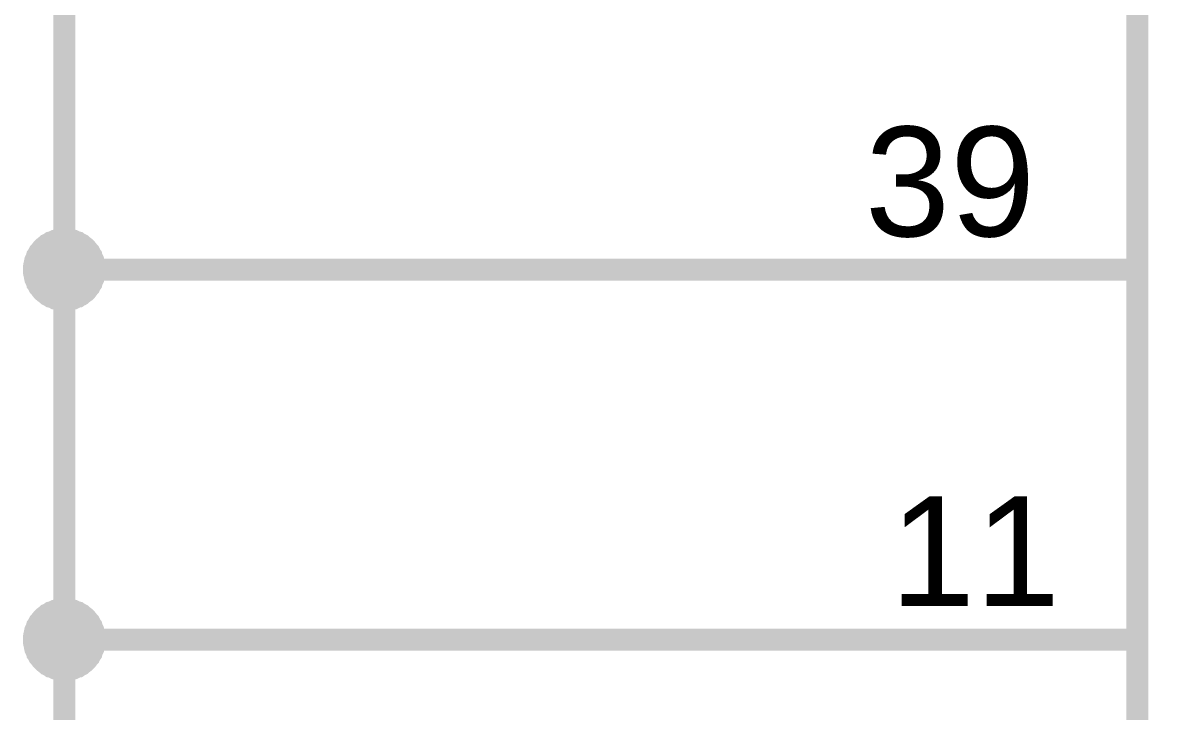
# Model space of a CAD drawing. Header units: millimetres. Extents: x 0 to 594, y 0 to 420.
# Drawn here: x 142.43 to 158.02, y 339.02 to 348.33 of the extents above; entities that cross this region are included whole.
import ezdxf

# ---------------------------------------------------------------- set-up
doc = ezdxf.new("R2010")
doc.units = ezdxf.units.MM
doc.layers.add('Sheet', color=255, linetype='Continuous')
doc.styles.get("Standard").update_dxf_attribs({"font": 'arial.ttf'})

msp = doc.modelspace()

# ---------------------------------------------------------------- linework, layer by layer
at = {"layer": 'Sheet', "color": 0}
for points, const_width in [([(157.496, 357.493), (192.493, 357.493), (192.493, 197.49), (157.496, 197.49), (157.496, 357.493)], 0.3), ([(157.496, 357.493), (157.496, 197.49), (192.493, 197.49), (192.493, 357.493), (157.496, 357.493), (157.496, 357.493)], 0.0991)]:
    msp.add_lwpolyline(points, close=True, dxfattribs=dict(at, const_width=const_width))
for points, const_width in [([(152.49, 350), (142.992, 350), (142.992, 344.999)], 0.3), ([(142.484, 344.999), (142.484, 345.026), (142.484, 345.052), (142.489, 345.079), (142.494, 345.1), (142.499, 345.126), (142.505, 345.153), (142.515, 345.174), (142.526, 345.195), (142.531, 345.222), (142.547, 345.243), (142.558, 345.264), (142.568, 345.285), (142.584, 345.301), (142.6, 345.322), (142.616, 345.343), (142.632, 345.359), (142.648, 345.375), (142.669, 345.391), (142.69, 345.407), (142.706, 345.423), (142.727, 345.433), (142.748, 345.444), (142.769, 345.46), (142.796, 345.465), (142.817, 345.476), (142.838, 345.486), (142.865, 345.491), (142.891, 345.497), (142.912, 345.502), (142.939, 345.507), (142.965, 345.507), (142.992, 345.507)], 0.0991), ([(142.484, 344.999), (142.484, 345.026), (142.484, 345.052), (142.489, 345.079), (142.494, 345.1), (142.499, 345.126), (142.505, 345.153), (142.515, 345.174), (142.526, 345.195), (142.531, 345.222), (142.547, 345.243), (142.558, 345.264), (142.568, 345.285), (142.584, 345.301), (142.6, 345.322), (142.616, 345.343), (142.632, 345.359), (142.648, 345.375), (142.669, 345.391), (142.69, 345.407), (142.706, 345.423), (142.727, 345.433), (142.748, 345.444), (142.769, 345.46), (142.796, 345.465), (142.817, 345.476), (142.838, 345.486), (142.865, 345.491), (142.891, 345.497), (142.912, 345.502), (142.939, 345.507), (142.965, 345.507), (142.992, 345.507)], 0.0991), ([(142.484, 344.999), (142.484, 345.026), (142.484, 345.052), (142.489, 345.079), (142.494, 345.1), (142.499, 345.126), (142.505, 345.153), (142.515, 345.174), (142.526, 345.195), (142.531, 345.222), (142.547, 345.243), (142.558, 345.264), (142.568, 345.285), (142.584, 345.301), (142.6, 345.322), (142.616, 345.343), (142.632, 345.359), (142.648, 345.375), (142.669, 345.391), (142.69, 345.407), (142.706, 345.423), (142.727, 345.433), (142.748, 345.444), (142.769, 345.46), (142.796, 345.465), (142.817, 345.476), (142.838, 345.486), (142.865, 345.491), (142.891, 345.497), (142.912, 345.502), (142.939, 345.507), (142.965, 345.507), (142.992, 345.507)], 0.0991), ([(142.484, 344.999), (142.484, 345.026), (142.484, 345.052), (142.489, 345.079), (142.494, 345.1), (142.499, 345.126), (142.505, 345.153), (142.515, 345.174), (142.526, 345.195), (142.531, 345.222), (142.547, 345.243), (142.558, 345.264), (142.568, 345.285), (142.584, 345.301), (142.6, 345.322), (142.616, 345.343), (142.632, 345.359), (142.648, 345.375), (142.669, 345.391), (142.69, 345.407), (142.706, 345.423), (142.727, 345.433), (142.748, 345.444), (142.769, 345.46), (142.796, 345.465), (142.817, 345.476), (142.838, 345.486), (142.865, 345.491), (142.891, 345.497), (142.912, 345.502), (142.939, 345.507), (142.965, 345.507), (142.992, 345.507)], 0.0991), ([(142.484, 344.999), (142.484, 345.026), (142.484, 345.052), (142.489, 345.079), (142.494, 345.1), (142.499, 345.126), (142.505, 345.153), (142.515, 345.174), (142.526, 345.195), (142.531, 345.222), (142.547, 345.243), (142.558, 345.264), (142.568, 345.285), (142.584, 345.301), (142.6, 345.322), (142.616, 345.343), (142.632, 345.359), (142.648, 345.375), (142.669, 345.391), (142.69, 345.407), (142.706, 345.423), (142.727, 345.433), (142.748, 345.444), (142.769, 345.46), (142.796, 345.465), (142.817, 345.476), (142.838, 345.486), (142.865, 345.491), (142.891, 345.497), (142.912, 345.502), (142.939, 345.507), (142.965, 345.507), (142.992, 345.507)], 0.0991), ([(142.484, 344.999), (142.484, 345.026), (142.484, 345.052), (142.489, 345.079), (142.494, 345.1), (142.499, 345.126), (142.505, 345.153), (142.515, 345.174), (142.526, 345.195), (142.531, 345.222), (142.547, 345.243), (142.558, 345.264), (142.568, 345.285), (142.584, 345.301), (142.6, 345.322), (142.616, 345.343), (142.632, 345.359), (142.648, 345.375), (142.669, 345.391), (142.69, 345.407), (142.706, 345.423), (142.727, 345.433), (142.748, 345.444), (142.769, 345.46), (142.796, 345.465), (142.817, 345.476), (142.838, 345.486), (142.865, 345.491), (142.891, 345.497), (142.912, 345.502), (142.939, 345.507), (142.965, 345.507), (142.992, 345.507)], 0.0991), ([(142.484, 344.999), (142.484, 345.026), (142.484, 345.052), (142.489, 345.079), (142.494, 345.1), (142.499, 345.126), (142.505, 345.153), (142.515, 345.174), (142.526, 345.195), (142.531, 345.222), (142.547, 345.243), (142.558, 345.264), (142.568, 345.285), (142.584, 345.301), (142.6, 345.322), (142.616, 345.343), (142.632, 345.359), (142.648, 345.375), (142.669, 345.391), (142.69, 345.407), (142.706, 345.423), (142.727, 345.433), (142.748, 345.444), (142.769, 345.46), (142.796, 345.465), (142.817, 345.476), (142.838, 345.486), (142.865, 345.491), (142.891, 345.497), (142.912, 345.502), (142.939, 345.507), (142.965, 345.507), (142.992, 345.507)], 0.0991), ([(142.484, 344.999), (142.484, 345.026), (142.484, 345.052), (142.489, 345.079), (142.494, 345.1), (142.499, 345.126), (142.505, 345.153), (142.515, 345.174), (142.526, 345.195), (142.531, 345.222), (142.547, 345.243), (142.558, 345.264), (142.568, 345.285), (142.584, 345.301), (142.6, 345.322), (142.616, 345.343), (142.632, 345.359), (142.648, 345.375), (142.669, 345.391), (142.69, 345.407), (142.706, 345.423), (142.727, 345.433), (142.748, 345.444), (142.769, 345.46), (142.796, 345.465), (142.817, 345.476), (142.838, 345.486), (142.865, 345.491), (142.891, 345.497), (142.912, 345.502), (142.939, 345.507), (142.965, 345.507), (142.992, 345.507)], 0.0991), ([(142.992, 345.507), (142.992, 345.507)], 0.0991), ([(142.992, 345.507), (143.018, 345.507), (143.044, 345.507), (143.071, 345.502), (143.092, 345.497), (143.119, 345.491), (143.145, 345.486), (143.166, 345.476), (143.187, 345.465), (143.214, 345.46), (143.235, 345.444), (143.256, 345.433), (143.277, 345.423), (143.293, 345.407), (143.314, 345.391), (143.336, 345.375), (143.351, 345.359), (143.367, 345.343), (143.383, 345.322), (143.399, 345.301), (143.415, 345.285), (143.425, 345.264), (143.436, 345.243), (143.452, 345.222), (143.457, 345.195), (143.468, 345.174), (143.478, 345.153), (143.484, 345.126), (143.489, 345.1), (143.494, 345.079), (143.5, 345.052), (143.5, 345.026), (143.5, 344.999)], 0.0991), ([(142.992, 345.507), (142.992, 345.507)], 0.0991), ([(142.992, 345.507), (143.018, 345.507), (143.044, 345.507), (143.071, 345.502), (143.092, 345.497), (143.119, 345.491), (143.145, 345.486), (143.166, 345.476), (143.187, 345.465), (143.214, 345.46), (143.235, 345.444), (143.256, 345.433), (143.277, 345.423), (143.293, 345.407), (143.314, 345.391), (143.336, 345.375), (143.351, 345.359), (143.367, 345.343), (143.383, 345.322), (143.399, 345.301), (143.415, 345.285), (143.425, 345.264), (143.436, 345.243), (143.452, 345.222), (143.457, 345.195), (143.468, 345.174), (143.478, 345.153), (143.484, 345.126), (143.489, 345.1), (143.494, 345.079), (143.5, 345.052), (143.5, 345.026), (143.5, 344.999)], 0.0991), ([(142.992, 345.507), (142.992, 345.507)], 0.0991), ([(142.992, 345.507), (143.018, 345.507), (143.044, 345.507), (143.071, 345.502), (143.092, 345.497), (143.119, 345.491), (143.145, 345.486), (143.166, 345.476), (143.187, 345.465), (143.214, 345.46), (143.235, 345.444), (143.256, 345.433), (143.277, 345.423), (143.293, 345.407), (143.314, 345.391), (143.336, 345.375), (143.351, 345.359), (143.367, 345.343), (143.383, 345.322), (143.399, 345.301), (143.415, 345.285), (143.425, 345.264), (143.436, 345.243), (143.452, 345.222), (143.457, 345.195), (143.468, 345.174), (143.478, 345.153), (143.484, 345.126), (143.489, 345.1), (143.494, 345.079), (143.5, 345.052), (143.5, 345.026), (143.5, 344.999)], 0.0991), ([(142.992, 345.507), (142.992, 345.507)], 0.0991), ([(142.992, 345.507), (143.018, 345.507), (143.044, 345.507), (143.071, 345.502), (143.092, 345.497), (143.119, 345.491), (143.145, 345.486), (143.166, 345.476), (143.187, 345.465), (143.214, 345.46), (143.235, 345.444), (143.256, 345.433), (143.277, 345.423), (143.293, 345.407), (143.314, 345.391), (143.336, 345.375), (143.351, 345.359), (143.367, 345.343), (143.383, 345.322), (143.399, 345.301), (143.415, 345.285), (143.425, 345.264), (143.436, 345.243), (143.452, 345.222), (143.457, 345.195), (143.468, 345.174), (143.478, 345.153), (143.484, 345.126), (143.489, 345.1), (143.494, 345.079), (143.5, 345.052), (143.5, 345.026), (143.5, 344.999)], 0.0991), ([(142.992, 345.507), (142.992, 345.507)], 0.0991), ([(142.992, 345.507), (143.018, 345.507), (143.044, 345.507), (143.071, 345.502), (143.092, 345.497), (143.119, 345.491), (143.145, 345.486), (143.166, 345.476), (143.187, 345.465), (143.214, 345.46), (143.235, 345.444), (143.256, 345.433), (143.277, 345.423), (143.293, 345.407), (143.314, 345.391), (143.336, 345.375), (143.351, 345.359), (143.367, 345.343), (143.383, 345.322), (143.399, 345.301), (143.415, 345.285), (143.425, 345.264), (143.436, 345.243), (143.452, 345.222), (143.457, 345.195), (143.468, 345.174), (143.478, 345.153), (143.484, 345.126), (143.489, 345.1), (143.494, 345.079), (143.5, 345.052), (143.5, 345.026), (143.5, 344.999)], 0.0991), ([(142.992, 345.507), (142.992, 345.507)], 0.0991), ([(142.992, 345.507), (143.018, 345.507), (143.044, 345.507), (143.071, 345.502), (143.092, 345.497), (143.119, 345.491), (143.145, 345.486), (143.166, 345.476), (143.187, 345.465), (143.214, 345.46), (143.235, 345.444), (143.256, 345.433), (143.277, 345.423), (143.293, 345.407), (143.314, 345.391), (143.336, 345.375), (143.351, 345.359), (143.367, 345.343), (143.383, 345.322), (143.399, 345.301), (143.415, 345.285), (143.425, 345.264), (143.436, 345.243), (143.452, 345.222), (143.457, 345.195), (143.468, 345.174), (143.478, 345.153), (143.484, 345.126), (143.489, 345.1), (143.494, 345.079), (143.5, 345.052), (143.5, 345.026), (143.5, 344.999)], 0.0991), ([(142.992, 345.507), (142.992, 345.507)], 0.0991), ([(142.992, 345.507), (143.018, 345.507), (143.044, 345.507), (143.071, 345.502), (143.092, 345.497), (143.119, 345.491), (143.145, 345.486), (143.166, 345.476), (143.187, 345.465), (143.214, 345.46), (143.235, 345.444), (143.256, 345.433), (143.277, 345.423), (143.293, 345.407), (143.314, 345.391), (143.336, 345.375), (143.351, 345.359), (143.367, 345.343), (143.383, 345.322), (143.399, 345.301), (143.415, 345.285), (143.425, 345.264), (143.436, 345.243), (143.452, 345.222), (143.457, 345.195), (143.468, 345.174), (143.478, 345.153), (143.484, 345.126), (143.489, 345.1), (143.494, 345.079), (143.5, 345.052), (143.5, 345.026), (143.5, 344.999)], 0.0991), ([(142.992, 345.507), (142.992, 345.507)], 0.0991), ([(142.992, 345.507), (143.018, 345.507), (143.044, 345.507), (143.071, 345.502), (143.092, 345.497), (143.119, 345.491), (143.145, 345.486), (143.166, 345.476), (143.187, 345.465), (143.214, 345.46), (143.235, 345.444), (143.256, 345.433), (143.277, 345.423), (143.293, 345.407), (143.314, 345.391), (143.336, 345.375), (143.351, 345.359), (143.367, 345.343), (143.383, 345.322), (143.399, 345.301), (143.415, 345.285), (143.425, 345.264), (143.436, 345.243), (143.452, 345.222), (143.457, 345.195), (143.468, 345.174), (143.478, 345.153), (143.484, 345.126), (143.489, 345.1), (143.494, 345.079), (143.5, 345.052), (143.5, 345.026), (143.5, 344.999)], 0.0991), ([(142.992, 344.491), (142.965, 344.491), (142.939, 344.491), (142.912, 344.497), (142.891, 344.502), (142.865, 344.507), (142.838, 344.512), (142.817, 344.523), (142.796, 344.534), (142.769, 344.539), (142.748, 344.555), (142.727, 344.565), (142.706, 344.576), (142.69, 344.592), (142.669, 344.608), (142.648, 344.624), (142.632, 344.639), (142.616, 344.655), (142.6, 344.676), (142.584, 344.698), (142.568, 344.713), (142.558, 344.735), (142.547, 344.756), (142.531, 344.777), (142.526, 344.803), (142.515, 344.825), (142.505, 344.846), (142.499, 344.872), (142.494, 344.899), (142.489, 344.92), (142.484, 344.946), (142.484, 344.973), (142.484, 344.999)], 0.0991), ([(142.484, 344.999), (142.484, 344.999)], 0.0991), ([(142.992, 344.491), (142.965, 344.491), (142.939, 344.491), (142.912, 344.497), (142.891, 344.502), (142.865, 344.507), (142.838, 344.512), (142.817, 344.523), (142.796, 344.534), (142.769, 344.539), (142.748, 344.555), (142.727, 344.565), (142.706, 344.576), (142.69, 344.592), (142.669, 344.608), (142.648, 344.624), (142.632, 344.639), (142.616, 344.655), (142.6, 344.676), (142.584, 344.698), (142.568, 344.713), (142.558, 344.735), (142.547, 344.756), (142.531, 344.777), (142.526, 344.803), (142.515, 344.825), (142.505, 344.846), (142.499, 344.872), (142.494, 344.899), (142.489, 344.92), (142.484, 344.946), (142.484, 344.973), (142.484, 344.999)], 0.0991), ([(142.484, 344.999), (142.484, 344.999)], 0.0991), ([(142.992, 344.491), (142.965, 344.491), (142.939, 344.491), (142.912, 344.497), (142.891, 344.502), (142.865, 344.507), (142.838, 344.512), (142.817, 344.523), (142.796, 344.534), (142.769, 344.539), (142.748, 344.555), (142.727, 344.565), (142.706, 344.576), (142.69, 344.592), (142.669, 344.608), (142.648, 344.624), (142.632, 344.639), (142.616, 344.655), (142.6, 344.676), (142.584, 344.698), (142.568, 344.713), (142.558, 344.735), (142.547, 344.756), (142.531, 344.777), (142.526, 344.803), (142.515, 344.825), (142.505, 344.846), (142.499, 344.872), (142.494, 344.899), (142.489, 344.92), (142.484, 344.946), (142.484, 344.973), (142.484, 344.999)], 0.0991), ([(142.484, 344.999), (142.484, 344.999)], 0.0991), ([(142.992, 344.491), (142.965, 344.491), (142.939, 344.491), (142.912, 344.497), (142.891, 344.502), (142.865, 344.507), (142.838, 344.512), (142.817, 344.523), (142.796, 344.534), (142.769, 344.539), (142.748, 344.555), (142.727, 344.565), (142.706, 344.576), (142.69, 344.592), (142.669, 344.608), (142.648, 344.624), (142.632, 344.639), (142.616, 344.655), (142.6, 344.676), (142.584, 344.698), (142.568, 344.713), (142.558, 344.735), (142.547, 344.756), (142.531, 344.777), (142.526, 344.803), (142.515, 344.825), (142.505, 344.846), (142.499, 344.872), (142.494, 344.899), (142.489, 344.92), (142.484, 344.946), (142.484, 344.973), (142.484, 344.999)], 0.0991), ([(142.484, 344.999), (142.484, 344.999)], 0.0991), ([(142.992, 344.491), (142.965, 344.491), (142.939, 344.491), (142.912, 344.497), (142.891, 344.502), (142.865, 344.507), (142.838, 344.512), (142.817, 344.523), (142.796, 344.534), (142.769, 344.539), (142.748, 344.555), (142.727, 344.565), (142.706, 344.576), (142.69, 344.592), (142.669, 344.608), (142.648, 344.624), (142.632, 344.639), (142.616, 344.655), (142.6, 344.676), (142.584, 344.698), (142.568, 344.713), (142.558, 344.735), (142.547, 344.756), (142.531, 344.777), (142.526, 344.803), (142.515, 344.825), (142.505, 344.846), (142.499, 344.872), (142.494, 344.899), (142.489, 344.92), (142.484, 344.946), (142.484, 344.973), (142.484, 344.999)], 0.0991), ([(142.484, 344.999), (142.484, 344.999)], 0.0991), ([(142.992, 344.491), (142.965, 344.491), (142.939, 344.491), (142.912, 344.497), (142.891, 344.502), (142.865, 344.507), (142.838, 344.512), (142.817, 344.523), (142.796, 344.534), (142.769, 344.539), (142.748, 344.555), (142.727, 344.565), (142.706, 344.576), (142.69, 344.592), (142.669, 344.608), (142.648, 344.624), (142.632, 344.639), (142.616, 344.655), (142.6, 344.676), (142.584, 344.698), (142.568, 344.713), (142.558, 344.735), (142.547, 344.756), (142.531, 344.777), (142.526, 344.803), (142.515, 344.825), (142.505, 344.846), (142.499, 344.872), (142.494, 344.899), (142.489, 344.92), (142.484, 344.946), (142.484, 344.973), (142.484, 344.999)], 0.0991), ([(142.484, 344.999), (142.484, 344.999)], 0.0991), ([(142.992, 344.491), (142.965, 344.491), (142.939, 344.491), (142.912, 344.497), (142.891, 344.502), (142.865, 344.507), (142.838, 344.512), (142.817, 344.523), (142.796, 344.534), (142.769, 344.539), (142.748, 344.555), (142.727, 344.565), (142.706, 344.576), (142.69, 344.592), (142.669, 344.608), (142.648, 344.624), (142.632, 344.639), (142.616, 344.655), (142.6, 344.676), (142.584, 344.698), (142.568, 344.713), (142.558, 344.735), (142.547, 344.756), (142.531, 344.777), (142.526, 344.803), (142.515, 344.825), (142.505, 344.846), (142.499, 344.872), (142.494, 344.899), (142.489, 344.92), (142.484, 344.946), (142.484, 344.973), (142.484, 344.999)], 0.0991), ([(142.484, 344.999), (142.484, 344.999)], 0.0991), ([(142.992, 344.491), (142.965, 344.491), (142.939, 344.491), (142.912, 344.497), (142.891, 344.502), (142.865, 344.507), (142.838, 344.512), (142.817, 344.523), (142.796, 344.534), (142.769, 344.539), (142.748, 344.555), (142.727, 344.565), (142.706, 344.576), (142.69, 344.592), (142.669, 344.608), (142.648, 344.624), (142.632, 344.639), (142.616, 344.655), (142.6, 344.676), (142.584, 344.698), (142.568, 344.713), (142.558, 344.735), (142.547, 344.756), (142.531, 344.777), (142.526, 344.803), (142.515, 344.825), (142.505, 344.846), (142.499, 344.872), (142.494, 344.899), (142.489, 344.92), (142.484, 344.946), (142.484, 344.973), (142.484, 344.999)], 0.0991), ([(142.484, 344.999), (142.484, 344.999)], 0.0991), ([(152.49, 344.999), (142.992, 344.999), (142.992, 339.998)], 0.3), ([(143.5, 344.999), (143.5, 344.973), (143.5, 344.946), (143.494, 344.92), (143.489, 344.899), (143.484, 344.872), (143.478, 344.846), (143.468, 344.825), (143.457, 344.803), (143.452, 344.777), (143.436, 344.756), (143.425, 344.735), (143.415, 344.713), (143.399, 344.698), (143.383, 344.676), (143.367, 344.655), (143.351, 344.639), (143.336, 344.624), (143.314, 344.608), (143.293, 344.592), (143.277, 344.576), (143.256, 344.565), (143.235, 344.555), (143.214, 344.539), (143.187, 344.534), (143.166, 344.523), (143.145, 344.512), (143.119, 344.507), (143.092, 344.502), (143.071, 344.497), (143.044, 344.491), (143.018, 344.491), (142.992, 344.491)], 0.0991), ([(143.5, 344.999), (143.5, 344.973), (143.5, 344.946), (143.494, 344.92), (143.489, 344.899), (143.484, 344.872), (143.478, 344.846), (143.468, 344.825), (143.457, 344.803), (143.452, 344.777), (143.436, 344.756), (143.425, 344.735), (143.415, 344.713), (143.399, 344.698), (143.383, 344.676), (143.367, 344.655), (143.351, 344.639), (143.336, 344.624), (143.314, 344.608), (143.293, 344.592), (143.277, 344.576), (143.256, 344.565), (143.235, 344.555), (143.214, 344.539), (143.187, 344.534), (143.166, 344.523), (143.145, 344.512), (143.119, 344.507), (143.092, 344.502), (143.071, 344.497), (143.044, 344.491), (143.018, 344.491), (142.992, 344.491)], 0.0991), ([(143.5, 344.999), (143.5, 344.973), (143.5, 344.946), (143.494, 344.92), (143.489, 344.899), (143.484, 344.872), (143.478, 344.846), (143.468, 344.825), (143.457, 344.803), (143.452, 344.777), (143.436, 344.756), (143.425, 344.735), (143.415, 344.713), (143.399, 344.698), (143.383, 344.676), (143.367, 344.655), (143.351, 344.639), (143.336, 344.624), (143.314, 344.608), (143.293, 344.592), (143.277, 344.576), (143.256, 344.565), (143.235, 344.555), (143.214, 344.539), (143.187, 344.534), (143.166, 344.523), (143.145, 344.512), (143.119, 344.507), (143.092, 344.502), (143.071, 344.497), (143.044, 344.491), (143.018, 344.491), (142.992, 344.491)], 0.0991), ([(143.5, 344.999), (143.5, 344.973), (143.5, 344.946), (143.494, 344.92), (143.489, 344.899), (143.484, 344.872), (143.478, 344.846), (143.468, 344.825), (143.457, 344.803), (143.452, 344.777), (143.436, 344.756), (143.425, 344.735), (143.415, 344.713), (143.399, 344.698), (143.383, 344.676), (143.367, 344.655), (143.351, 344.639), (143.336, 344.624), (143.314, 344.608), (143.293, 344.592), (143.277, 344.576), (143.256, 344.565), (143.235, 344.555), (143.214, 344.539), (143.187, 344.534), (143.166, 344.523), (143.145, 344.512), (143.119, 344.507), (143.092, 344.502), (143.071, 344.497), (143.044, 344.491), (143.018, 344.491), (142.992, 344.491)], 0.0991), ([(143.5, 344.999), (143.5, 344.973), (143.5, 344.946), (143.494, 344.92), (143.489, 344.899), (143.484, 344.872), (143.478, 344.846), (143.468, 344.825), (143.457, 344.803), (143.452, 344.777), (143.436, 344.756), (143.425, 344.735), (143.415, 344.713), (143.399, 344.698), (143.383, 344.676), (143.367, 344.655), (143.351, 344.639), (143.336, 344.624), (143.314, 344.608), (143.293, 344.592), (143.277, 344.576), (143.256, 344.565), (143.235, 344.555), (143.214, 344.539), (143.187, 344.534), (143.166, 344.523), (143.145, 344.512), (143.119, 344.507), (143.092, 344.502), (143.071, 344.497), (143.044, 344.491), (143.018, 344.491), (142.992, 344.491)], 0.0991), ([(143.5, 344.999), (143.5, 344.973), (143.5, 344.946), (143.494, 344.92), (143.489, 344.899), (143.484, 344.872), (143.478, 344.846), (143.468, 344.825), (143.457, 344.803), (143.452, 344.777), (143.436, 344.756), (143.425, 344.735), (143.415, 344.713), (143.399, 344.698), (143.383, 344.676), (143.367, 344.655), (143.351, 344.639), (143.336, 344.624), (143.314, 344.608), (143.293, 344.592), (143.277, 344.576), (143.256, 344.565), (143.235, 344.555), (143.214, 344.539), (143.187, 344.534), (143.166, 344.523), (143.145, 344.512), (143.119, 344.507), (143.092, 344.502), (143.071, 344.497), (143.044, 344.491), (143.018, 344.491), (142.992, 344.491)], 0.0991), ([(143.5, 344.999), (143.5, 344.973), (143.5, 344.946), (143.494, 344.92), (143.489, 344.899), (143.484, 344.872), (143.478, 344.846), (143.468, 344.825), (143.457, 344.803), (143.452, 344.777), (143.436, 344.756), (143.425, 344.735), (143.415, 344.713), (143.399, 344.698), (143.383, 344.676), (143.367, 344.655), (143.351, 344.639), (143.336, 344.624), (143.314, 344.608), (143.293, 344.592), (143.277, 344.576), (143.256, 344.565), (143.235, 344.555), (143.214, 344.539), (143.187, 344.534), (143.166, 344.523), (143.145, 344.512), (143.119, 344.507), (143.092, 344.502), (143.071, 344.497), (143.044, 344.491), (143.018, 344.491), (142.992, 344.491)], 0.0991), ([(143.5, 344.999), (143.5, 344.973), (143.5, 344.946), (143.494, 344.92), (143.489, 344.899), (143.484, 344.872), (143.478, 344.846), (143.468, 344.825), (143.457, 344.803), (143.452, 344.777), (143.436, 344.756), (143.425, 344.735), (143.415, 344.713), (143.399, 344.698), (143.383, 344.676), (143.367, 344.655), (143.351, 344.639), (143.336, 344.624), (143.314, 344.608), (143.293, 344.592), (143.277, 344.576), (143.256, 344.565), (143.235, 344.555), (143.214, 344.539), (143.187, 344.534), (143.166, 344.523), (143.145, 344.512), (143.119, 344.507), (143.092, 344.502), (143.071, 344.497), (143.044, 344.491), (143.018, 344.491), (142.992, 344.491)], 0.0991), ([(143.5, 344.999), (143.5, 344.999), (143.5, 344.999), (143.5, 344.999), (143.5, 344.999), (143.5, 344.999), (143.5, 344.999), (143.5, 344.999), (143.5, 344.999), (143.5, 344.999), (143.5, 344.999), (143.5, 344.999), (143.5, 344.999), (143.5, 344.999), (143.5, 344.999), (143.5, 344.999), (143.5, 344.999), (143.5, 344.999), (143.5, 344.999), (143.5, 344.999), (143.5, 344.999), (143.5, 344.999), (143.5, 344.999), (143.5, 344.999), (143.5, 344.999), (143.5, 344.999), (143.5, 344.999), (143.5, 344.999), (143.5, 344.999), (143.5, 344.999), (143.5, 344.999), (143.5, 344.999), (143.5, 344.999)], 0.0991), ([(143.5, 344.999), (143.5, 344.999)], 0.0991), ([(143.5, 344.999), (143.5, 344.999), (143.5, 344.999), (143.5, 344.999), (143.5, 344.999), (143.5, 344.999), (143.5, 344.999), (143.5, 344.999), (143.5, 344.999), (143.5, 344.999), (143.5, 344.999), (143.5, 344.999), (143.5, 344.999), (143.5, 344.999), (143.5, 344.999), (143.5, 344.999), (143.5, 344.999), (143.5, 344.999), (143.5, 344.999), (143.5, 344.999), (143.5, 344.999), (143.5, 344.999), (143.5, 344.999), (143.5, 344.999), (143.5, 344.999), (143.5, 344.999), (143.5, 344.999), (143.5, 344.999), (143.5, 344.999), (143.5, 344.999), (143.5, 344.999), (143.5, 344.999), (143.5, 344.999)], 0.0991), ([(143.5, 344.999), (143.5, 344.999)], 0.0991), ([(143.5, 344.999), (143.5, 344.999), (143.5, 344.999), (143.5, 344.999), (143.5, 344.999), (143.5, 344.999), (143.5, 344.999), (143.5, 344.999), (143.5, 344.999), (143.5, 344.999), (143.5, 344.999), (143.5, 344.999), (143.5, 344.999), (143.5, 344.999), (143.5, 344.999), (143.5, 344.999), (143.5, 344.999), (143.5, 344.999), (143.5, 344.999), (143.5, 344.999), (143.5, 344.999), (143.5, 344.999), (143.5, 344.999), (143.5, 344.999), (143.5, 344.999), (143.5, 344.999), (143.5, 344.999), (143.5, 344.999), (143.5, 344.999), (143.5, 344.999), (143.5, 344.999), (143.5, 344.999), (143.5, 344.999)], 0.0991), ([(143.5, 344.999), (143.5, 344.999)], 0.0991), ([(143.5, 344.999), (143.5, 344.999), (143.5, 344.999), (143.5, 344.999), (143.5, 344.999), (143.5, 344.999), (143.5, 344.999), (143.5, 344.999), (143.5, 344.999), (143.5, 344.999), (143.5, 344.999), (143.5, 344.999), (143.5, 344.999), (143.5, 344.999), (143.5, 344.999), (143.5, 344.999), (143.5, 344.999), (143.5, 344.999), (143.5, 344.999), (143.5, 344.999), (143.5, 344.999), (143.5, 344.999), (143.5, 344.999), (143.5, 344.999), (143.5, 344.999), (143.5, 344.999), (143.5, 344.999), (143.5, 344.999), (143.5, 344.999), (143.5, 344.999), (143.5, 344.999), (143.5, 344.999), (143.5, 344.999)], 0.0991), ([(143.5, 344.999), (143.5, 344.999)], 0.0991), ([(143.5, 344.999), (143.5, 344.999), (143.5, 344.999), (143.5, 344.999), (143.5, 344.999), (143.5, 344.999), (143.5, 344.999), (143.5, 344.999), (143.5, 344.999), (143.5, 344.999), (143.5, 344.999), (143.5, 344.999), (143.5, 344.999), (143.5, 344.999), (143.5, 344.999), (143.5, 344.999), (143.5, 344.999), (143.5, 344.999), (143.5, 344.999), (143.5, 344.999), (143.5, 344.999), (143.5, 344.999), (143.5, 344.999), (143.5, 344.999), (143.5, 344.999), (143.5, 344.999), (143.5, 344.999), (143.5, 344.999), (143.5, 344.999), (143.5, 344.999), (143.5, 344.999), (143.5, 344.999), (143.5, 344.999)], 0.0991), ([(143.5, 344.999), (143.5, 344.999)], 0.0991), ([(143.5, 344.999), (143.5, 344.999), (143.5, 344.999), (143.5, 344.999), (143.5, 344.999), (143.5, 344.999), (143.5, 344.999), (143.5, 344.999), (143.5, 344.999), (143.5, 344.999), (143.5, 344.999), (143.5, 344.999), (143.5, 344.999), (143.5, 344.999), (143.5, 344.999), (143.5, 344.999), (143.5, 344.999), (143.5, 344.999), (143.5, 344.999), (143.5, 344.999), (143.5, 344.999), (143.5, 344.999), (143.5, 344.999), (143.5, 344.999), (143.5, 344.999), (143.5, 344.999), (143.5, 344.999), (143.5, 344.999), (143.5, 344.999), (143.5, 344.999), (143.5, 344.999), (143.5, 344.999), (143.5, 344.999)], 0.0991), ([(143.5, 344.999), (143.5, 344.999)], 0.0991), ([(143.5, 344.999), (143.5, 344.999), (143.5, 344.999), (143.5, 344.999), (143.5, 344.999), (143.5, 344.999), (143.5, 344.999), (143.5, 344.999), (143.5, 344.999), (143.5, 344.999), (143.5, 344.999), (143.5, 344.999), (143.5, 344.999), (143.5, 344.999), (143.5, 344.999), (143.5, 344.999), (143.5, 344.999), (143.5, 344.999), (143.5, 344.999), (143.5, 344.999), (143.5, 344.999), (143.5, 344.999), (143.5, 344.999), (143.5, 344.999), (143.5, 344.999), (143.5, 344.999), (143.5, 344.999), (143.5, 344.999), (143.5, 344.999), (143.5, 344.999), (143.5, 344.999), (143.5, 344.999), (143.5, 344.999)], 0.0991), ([(143.5, 344.999), (143.5, 344.999)], 0.0991), ([(143.5, 344.999), (143.5, 344.999), (143.5, 344.999), (143.5, 344.999), (143.5, 344.999), (143.5, 344.999), (143.5, 344.999), (143.5, 344.999), (143.5, 344.999), (143.5, 344.999), (143.5, 344.999), (143.5, 344.999), (143.5, 344.999), (143.5, 344.999), (143.5, 344.999), (143.5, 344.999), (143.5, 344.999), (143.5, 344.999), (143.5, 344.999), (143.5, 344.999), (143.5, 344.999), (143.5, 344.999), (143.5, 344.999), (143.5, 344.999), (143.5, 344.999), (143.5, 344.999), (143.5, 344.999), (143.5, 344.999), (143.5, 344.999), (143.5, 344.999), (143.5, 344.999), (143.5, 344.999), (143.5, 344.999)], 0.0991), ([(143.5, 344.999), (143.5, 344.999)], 0.0991), ([(157.49, 344.999), (152.49, 344.999)], 0.3), ([(142.484, 339.998), (142.484, 340.025), (142.484, 340.051), (142.489, 340.078), (142.494, 340.099), (142.499, 340.125), (142.505, 340.152), (142.515, 340.173), (142.526, 340.194), (142.531, 340.221), (142.547, 340.242), (142.558, 340.263), (142.568, 340.284), (142.584, 340.3), (142.6, 340.321), (142.616, 340.342), (142.632, 340.358), (142.648, 340.374), (142.669, 340.39), (142.69, 340.406), (142.706, 340.422), (142.727, 340.432), (142.748, 340.443), (142.769, 340.459), (142.796, 340.464), (142.817, 340.475), (142.838, 340.485), (142.865, 340.491), (142.891, 340.496), (142.912, 340.501), (142.939, 340.507), (142.965, 340.507), (142.992, 340.507)], 0.0991), ([(142.484, 339.998), (142.484, 340.025), (142.484, 340.051), (142.489, 340.078), (142.494, 340.099), (142.499, 340.125), (142.505, 340.152), (142.515, 340.173), (142.526, 340.194), (142.531, 340.221), (142.547, 340.242), (142.558, 340.263), (142.568, 340.284), (142.584, 340.3), (142.6, 340.321), (142.616, 340.342), (142.632, 340.358), (142.648, 340.374), (142.669, 340.39), (142.69, 340.406), (142.706, 340.422), (142.727, 340.432), (142.748, 340.443), (142.769, 340.459), (142.796, 340.464), (142.817, 340.475), (142.838, 340.485), (142.865, 340.491), (142.891, 340.496), (142.912, 340.501), (142.939, 340.507), (142.965, 340.507), (142.992, 340.507)], 0.0991), ([(142.484, 339.998), (142.484, 340.025), (142.484, 340.051), (142.489, 340.078), (142.494, 340.099), (142.499, 340.125), (142.505, 340.152), (142.515, 340.173), (142.526, 340.194), (142.531, 340.221), (142.547, 340.242), (142.558, 340.263), (142.568, 340.284), (142.584, 340.3), (142.6, 340.321), (142.616, 340.342), (142.632, 340.358), (142.648, 340.374), (142.669, 340.39), (142.69, 340.406), (142.706, 340.422), (142.727, 340.432), (142.748, 340.443), (142.769, 340.459), (142.796, 340.464), (142.817, 340.475), (142.838, 340.485), (142.865, 340.491), (142.891, 340.496), (142.912, 340.501), (142.939, 340.507), (142.965, 340.507), (142.992, 340.507)], 0.0991), ([(142.484, 339.998), (142.484, 340.025), (142.484, 340.051), (142.489, 340.078), (142.494, 340.099), (142.499, 340.125), (142.505, 340.152), (142.515, 340.173), (142.526, 340.194), (142.531, 340.221), (142.547, 340.242), (142.558, 340.263), (142.568, 340.284), (142.584, 340.3), (142.6, 340.321), (142.616, 340.342), (142.632, 340.358), (142.648, 340.374), (142.669, 340.39), (142.69, 340.406), (142.706, 340.422), (142.727, 340.432), (142.748, 340.443), (142.769, 340.459), (142.796, 340.464), (142.817, 340.475), (142.838, 340.485), (142.865, 340.491), (142.891, 340.496), (142.912, 340.501), (142.939, 340.507), (142.965, 340.507), (142.992, 340.507)], 0.0991), ([(142.484, 339.998), (142.484, 340.025), (142.484, 340.051), (142.489, 340.078), (142.494, 340.099), (142.499, 340.125), (142.505, 340.152), (142.515, 340.173), (142.526, 340.194), (142.531, 340.221), (142.547, 340.242), (142.558, 340.263), (142.568, 340.284), (142.584, 340.3), (142.6, 340.321), (142.616, 340.342), (142.632, 340.358), (142.648, 340.374), (142.669, 340.39), (142.69, 340.406), (142.706, 340.422), (142.727, 340.432), (142.748, 340.443), (142.769, 340.459), (142.796, 340.464), (142.817, 340.475), (142.838, 340.485), (142.865, 340.491), (142.891, 340.496), (142.912, 340.501), (142.939, 340.507), (142.965, 340.507), (142.992, 340.507)], 0.0991), ([(142.484, 339.998), (142.484, 340.025), (142.484, 340.051), (142.489, 340.078), (142.494, 340.099), (142.499, 340.125), (142.505, 340.152), (142.515, 340.173), (142.526, 340.194), (142.531, 340.221), (142.547, 340.242), (142.558, 340.263), (142.568, 340.284), (142.584, 340.3), (142.6, 340.321), (142.616, 340.342), (142.632, 340.358), (142.648, 340.374), (142.669, 340.39), (142.69, 340.406), (142.706, 340.422), (142.727, 340.432), (142.748, 340.443), (142.769, 340.459), (142.796, 340.464), (142.817, 340.475), (142.838, 340.485), (142.865, 340.491), (142.891, 340.496), (142.912, 340.501), (142.939, 340.507), (142.965, 340.507), (142.992, 340.507)], 0.0991), ([(142.484, 339.998), (142.484, 340.025), (142.484, 340.051), (142.489, 340.078), (142.494, 340.099), (142.499, 340.125), (142.505, 340.152), (142.515, 340.173), (142.526, 340.194), (142.531, 340.221), (142.547, 340.242), (142.558, 340.263), (142.568, 340.284), (142.584, 340.3), (142.6, 340.321), (142.616, 340.342), (142.632, 340.358), (142.648, 340.374), (142.669, 340.39), (142.69, 340.406), (142.706, 340.422), (142.727, 340.432), (142.748, 340.443), (142.769, 340.459), (142.796, 340.464), (142.817, 340.475), (142.838, 340.485), (142.865, 340.491), (142.891, 340.496), (142.912, 340.501), (142.939, 340.507), (142.965, 340.507), (142.992, 340.507)], 0.0991), ([(142.484, 339.998), (142.484, 340.025), (142.484, 340.051), (142.489, 340.078), (142.494, 340.099), (142.499, 340.125), (142.505, 340.152), (142.515, 340.173), (142.526, 340.194), (142.531, 340.221), (142.547, 340.242), (142.558, 340.263), (142.568, 340.284), (142.584, 340.3), (142.6, 340.321), (142.616, 340.342), (142.632, 340.358), (142.648, 340.374), (142.669, 340.39), (142.69, 340.406), (142.706, 340.422), (142.727, 340.432), (142.748, 340.443), (142.769, 340.459), (142.796, 340.464), (142.817, 340.475), (142.838, 340.485), (142.865, 340.491), (142.891, 340.496), (142.912, 340.501), (142.939, 340.507), (142.965, 340.507), (142.992, 340.507)], 0.0991), ([(142.992, 340.507), (142.992, 340.507)], 0.0991), ([(142.992, 340.507), (143.018, 340.507), (143.044, 340.507), (143.071, 340.501), (143.092, 340.496), (143.119, 340.491), (143.145, 340.485), (143.166, 340.475), (143.187, 340.464), (143.214, 340.459), (143.235, 340.443), (143.256, 340.432), (143.277, 340.422), (143.293, 340.406), (143.314, 340.39), (143.336, 340.374), (143.351, 340.358), (143.367, 340.342), (143.383, 340.321), (143.399, 340.3), (143.415, 340.284), (143.425, 340.263), (143.436, 340.242), (143.452, 340.221), (143.457, 340.194), (143.468, 340.173), (143.478, 340.152), (143.484, 340.125), (143.489, 340.099), (143.494, 340.078), (143.5, 340.051), (143.5, 340.025), (143.5, 339.998)], 0.0991), ([(142.992, 340.507), (142.992, 340.507)], 0.0991), ([(142.992, 340.507), (143.018, 340.507), (143.044, 340.507), (143.071, 340.501), (143.092, 340.496), (143.119, 340.491), (143.145, 340.485), (143.166, 340.475), (143.187, 340.464), (143.214, 340.459), (143.235, 340.443), (143.256, 340.432), (143.277, 340.422), (143.293, 340.406), (143.314, 340.39), (143.336, 340.374), (143.351, 340.358), (143.367, 340.342), (143.383, 340.321), (143.399, 340.3), (143.415, 340.284), (143.425, 340.263), (143.436, 340.242), (143.452, 340.221), (143.457, 340.194), (143.468, 340.173), (143.478, 340.152), (143.484, 340.125), (143.489, 340.099), (143.494, 340.078), (143.5, 340.051), (143.5, 340.025), (143.5, 339.998)], 0.0991), ([(142.992, 340.507), (142.992, 340.507)], 0.0991), ([(142.992, 340.507), (143.018, 340.507), (143.044, 340.507), (143.071, 340.501), (143.092, 340.496), (143.119, 340.491), (143.145, 340.485), (143.166, 340.475), (143.187, 340.464), (143.214, 340.459), (143.235, 340.443), (143.256, 340.432), (143.277, 340.422), (143.293, 340.406), (143.314, 340.39), (143.336, 340.374), (143.351, 340.358), (143.367, 340.342), (143.383, 340.321), (143.399, 340.3), (143.415, 340.284), (143.425, 340.263), (143.436, 340.242), (143.452, 340.221), (143.457, 340.194), (143.468, 340.173), (143.478, 340.152), (143.484, 340.125), (143.489, 340.099), (143.494, 340.078), (143.5, 340.051), (143.5, 340.025), (143.5, 339.998)], 0.0991), ([(142.992, 340.507), (142.992, 340.507)], 0.0991), ([(142.992, 340.507), (143.018, 340.507), (143.044, 340.507), (143.071, 340.501), (143.092, 340.496), (143.119, 340.491), (143.145, 340.485), (143.166, 340.475), (143.187, 340.464), (143.214, 340.459), (143.235, 340.443), (143.256, 340.432), (143.277, 340.422), (143.293, 340.406), (143.314, 340.39), (143.336, 340.374), (143.351, 340.358), (143.367, 340.342), (143.383, 340.321), (143.399, 340.3), (143.415, 340.284), (143.425, 340.263), (143.436, 340.242), (143.452, 340.221), (143.457, 340.194), (143.468, 340.173), (143.478, 340.152), (143.484, 340.125), (143.489, 340.099), (143.494, 340.078), (143.5, 340.051), (143.5, 340.025), (143.5, 339.998)], 0.0991), ([(142.992, 340.507), (142.992, 340.507)], 0.0991), ([(142.992, 340.507), (143.018, 340.507), (143.044, 340.507), (143.071, 340.501), (143.092, 340.496), (143.119, 340.491), (143.145, 340.485), (143.166, 340.475), (143.187, 340.464), (143.214, 340.459), (143.235, 340.443), (143.256, 340.432), (143.277, 340.422), (143.293, 340.406), (143.314, 340.39), (143.336, 340.374), (143.351, 340.358), (143.367, 340.342), (143.383, 340.321), (143.399, 340.3), (143.415, 340.284), (143.425, 340.263), (143.436, 340.242), (143.452, 340.221), (143.457, 340.194), (143.468, 340.173), (143.478, 340.152), (143.484, 340.125), (143.489, 340.099), (143.494, 340.078), (143.5, 340.051), (143.5, 340.025), (143.5, 339.998)], 0.0991), ([(142.992, 340.507), (142.992, 340.507)], 0.0991), ([(142.992, 340.507), (143.018, 340.507), (143.044, 340.507), (143.071, 340.501), (143.092, 340.496), (143.119, 340.491), (143.145, 340.485), (143.166, 340.475), (143.187, 340.464), (143.214, 340.459), (143.235, 340.443), (143.256, 340.432), (143.277, 340.422), (143.293, 340.406), (143.314, 340.39), (143.336, 340.374), (143.351, 340.358), (143.367, 340.342), (143.383, 340.321), (143.399, 340.3), (143.415, 340.284), (143.425, 340.263), (143.436, 340.242), (143.452, 340.221), (143.457, 340.194), (143.468, 340.173), (143.478, 340.152), (143.484, 340.125), (143.489, 340.099), (143.494, 340.078), (143.5, 340.051), (143.5, 340.025), (143.5, 339.998)], 0.0991), ([(142.992, 340.507), (142.992, 340.507)], 0.0991), ([(142.992, 340.507), (143.018, 340.507), (143.044, 340.507), (143.071, 340.501), (143.092, 340.496), (143.119, 340.491), (143.145, 340.485), (143.166, 340.475), (143.187, 340.464), (143.214, 340.459), (143.235, 340.443), (143.256, 340.432), (143.277, 340.422), (143.293, 340.406), (143.314, 340.39), (143.336, 340.374), (143.351, 340.358), (143.367, 340.342), (143.383, 340.321), (143.399, 340.3), (143.415, 340.284), (143.425, 340.263), (143.436, 340.242), (143.452, 340.221), (143.457, 340.194), (143.468, 340.173), (143.478, 340.152), (143.484, 340.125), (143.489, 340.099), (143.494, 340.078), (143.5, 340.051), (143.5, 340.025), (143.5, 339.998)], 0.0991), ([(142.992, 340.507), (142.992, 340.507)], 0.0991), ([(142.992, 340.507), (143.018, 340.507), (143.044, 340.507), (143.071, 340.501), (143.092, 340.496), (143.119, 340.491), (143.145, 340.485), (143.166, 340.475), (143.187, 340.464), (143.214, 340.459), (143.235, 340.443), (143.256, 340.432), (143.277, 340.422), (143.293, 340.406), (143.314, 340.39), (143.336, 340.374), (143.351, 340.358), (143.367, 340.342), (143.383, 340.321), (143.399, 340.3), (143.415, 340.284), (143.425, 340.263), (143.436, 340.242), (143.452, 340.221), (143.457, 340.194), (143.468, 340.173), (143.478, 340.152), (143.484, 340.125), (143.489, 340.099), (143.494, 340.078), (143.5, 340.051), (143.5, 340.025), (143.5, 339.998)], 0.0991), ([(142.992, 339.49), (142.965, 339.49), (142.939, 339.49), (142.912, 339.496), (142.891, 339.501), (142.865, 339.506), (142.838, 339.512), (142.817, 339.522), (142.796, 339.533), (142.769, 339.538), (142.748, 339.554), (142.727, 339.565), (142.706, 339.575), (142.69, 339.591), (142.669, 339.607), (142.648, 339.623), (142.632, 339.639), (142.616, 339.655), (142.6, 339.676), (142.584, 339.697), (142.568, 339.713), (142.558, 339.734), (142.547, 339.755), (142.531, 339.776), (142.526, 339.803), (142.515, 339.824), (142.505, 339.845), (142.499, 339.871), (142.494, 339.898), (142.489, 339.919), (142.484, 339.946), (142.484, 339.972), (142.484, 339.998)], 0.0991), ([(142.484, 339.998), (142.484, 339.998)], 0.0991), ([(142.992, 339.49), (142.965, 339.49), (142.939, 339.49), (142.912, 339.496), (142.891, 339.501), (142.865, 339.506), (142.838, 339.512), (142.817, 339.522), (142.796, 339.533), (142.769, 339.538), (142.748, 339.554), (142.727, 339.565), (142.706, 339.575), (142.69, 339.591), (142.669, 339.607), (142.648, 339.623), (142.632, 339.639), (142.616, 339.655), (142.6, 339.676), (142.584, 339.697), (142.568, 339.713), (142.558, 339.734), (142.547, 339.755), (142.531, 339.776), (142.526, 339.803), (142.515, 339.824), (142.505, 339.845), (142.499, 339.871), (142.494, 339.898), (142.489, 339.919), (142.484, 339.946), (142.484, 339.972), (142.484, 339.998)], 0.0991), ([(142.484, 339.998), (142.484, 339.998)], 0.0991), ([(142.992, 339.49), (142.965, 339.49), (142.939, 339.49), (142.912, 339.496), (142.891, 339.501), (142.865, 339.506), (142.838, 339.512), (142.817, 339.522), (142.796, 339.533), (142.769, 339.538), (142.748, 339.554), (142.727, 339.565), (142.706, 339.575), (142.69, 339.591), (142.669, 339.607), (142.648, 339.623), (142.632, 339.639), (142.616, 339.655), (142.6, 339.676), (142.584, 339.697), (142.568, 339.713), (142.558, 339.734), (142.547, 339.755), (142.531, 339.776), (142.526, 339.803), (142.515, 339.824), (142.505, 339.845), (142.499, 339.871), (142.494, 339.898), (142.489, 339.919), (142.484, 339.946), (142.484, 339.972), (142.484, 339.998)], 0.0991), ([(142.484, 339.998), (142.484, 339.998)], 0.0991), ([(142.992, 339.49), (142.965, 339.49), (142.939, 339.49), (142.912, 339.496), (142.891, 339.501), (142.865, 339.506), (142.838, 339.512), (142.817, 339.522), (142.796, 339.533), (142.769, 339.538), (142.748, 339.554), (142.727, 339.565), (142.706, 339.575), (142.69, 339.591), (142.669, 339.607), (142.648, 339.623), (142.632, 339.639), (142.616, 339.655), (142.6, 339.676), (142.584, 339.697), (142.568, 339.713), (142.558, 339.734), (142.547, 339.755), (142.531, 339.776), (142.526, 339.803), (142.515, 339.824), (142.505, 339.845), (142.499, 339.871), (142.494, 339.898), (142.489, 339.919), (142.484, 339.946), (142.484, 339.972), (142.484, 339.998)], 0.0991), ([(142.484, 339.998), (142.484, 339.998)], 0.0991), ([(142.992, 339.49), (142.965, 339.49), (142.939, 339.49), (142.912, 339.496), (142.891, 339.501), (142.865, 339.506), (142.838, 339.512), (142.817, 339.522), (142.796, 339.533), (142.769, 339.538), (142.748, 339.554), (142.727, 339.565), (142.706, 339.575), (142.69, 339.591), (142.669, 339.607), (142.648, 339.623), (142.632, 339.639), (142.616, 339.655), (142.6, 339.676), (142.584, 339.697), (142.568, 339.713), (142.558, 339.734), (142.547, 339.755), (142.531, 339.776), (142.526, 339.803), (142.515, 339.824), (142.505, 339.845), (142.499, 339.871), (142.494, 339.898), (142.489, 339.919), (142.484, 339.946), (142.484, 339.972), (142.484, 339.998)], 0.0991), ([(142.484, 339.998), (142.484, 339.998)], 0.0991), ([(142.992, 339.49), (142.965, 339.49), (142.939, 339.49), (142.912, 339.496), (142.891, 339.501), (142.865, 339.506), (142.838, 339.512), (142.817, 339.522), (142.796, 339.533), (142.769, 339.538), (142.748, 339.554), (142.727, 339.565), (142.706, 339.575), (142.69, 339.591), (142.669, 339.607), (142.648, 339.623), (142.632, 339.639), (142.616, 339.655), (142.6, 339.676), (142.584, 339.697), (142.568, 339.713), (142.558, 339.734), (142.547, 339.755), (142.531, 339.776), (142.526, 339.803), (142.515, 339.824), (142.505, 339.845), (142.499, 339.871), (142.494, 339.898), (142.489, 339.919), (142.484, 339.946), (142.484, 339.972), (142.484, 339.998)], 0.0991), ([(142.484, 339.998), (142.484, 339.998)], 0.0991), ([(142.992, 339.49), (142.965, 339.49), (142.939, 339.49), (142.912, 339.496), (142.891, 339.501), (142.865, 339.506), (142.838, 339.512), (142.817, 339.522), (142.796, 339.533), (142.769, 339.538), (142.748, 339.554), (142.727, 339.565), (142.706, 339.575), (142.69, 339.591), (142.669, 339.607), (142.648, 339.623), (142.632, 339.639), (142.616, 339.655), (142.6, 339.676), (142.584, 339.697), (142.568, 339.713), (142.558, 339.734), (142.547, 339.755), (142.531, 339.776), (142.526, 339.803), (142.515, 339.824), (142.505, 339.845), (142.499, 339.871), (142.494, 339.898), (142.489, 339.919), (142.484, 339.946), (142.484, 339.972), (142.484, 339.998)], 0.0991), ([(142.484, 339.998), (142.484, 339.998)], 0.0991), ([(142.992, 339.49), (142.965, 339.49), (142.939, 339.49), (142.912, 339.496), (142.891, 339.501), (142.865, 339.506), (142.838, 339.512), (142.817, 339.522), (142.796, 339.533), (142.769, 339.538), (142.748, 339.554), (142.727, 339.565), (142.706, 339.575), (142.69, 339.591), (142.669, 339.607), (142.648, 339.623), (142.632, 339.639), (142.616, 339.655), (142.6, 339.676), (142.584, 339.697), (142.568, 339.713), (142.558, 339.734), (142.547, 339.755), (142.531, 339.776), (142.526, 339.803), (142.515, 339.824), (142.505, 339.845), (142.499, 339.871), (142.494, 339.898), (142.489, 339.919), (142.484, 339.946), (142.484, 339.972), (142.484, 339.998)], 0.0991), ([(142.484, 339.998), (142.484, 339.998)], 0.0991), ([(152.49, 339.998), (142.992, 339.998), (142.992, 334.998)], 0.3), ([(143.5, 339.998), (143.5, 339.972), (143.5, 339.946), (143.494, 339.919), (143.489, 339.898), (143.484, 339.871), (143.478, 339.845), (143.468, 339.824), (143.457, 339.803), (143.452, 339.776), (143.436, 339.755), (143.425, 339.734), (143.415, 339.713), (143.399, 339.697), (143.383, 339.676), (143.367, 339.655), (143.351, 339.639), (143.336, 339.623), (143.314, 339.607), (143.293, 339.591), (143.277, 339.575), (143.256, 339.565), (143.235, 339.554), (143.214, 339.538), (143.187, 339.533), (143.166, 339.522), (143.145, 339.512), (143.119, 339.506), (143.092, 339.501), (143.071, 339.496), (143.044, 339.49), (143.018, 339.49), (142.992, 339.49)], 0.0991), ([(143.5, 339.998), (143.5, 339.972), (143.5, 339.946), (143.494, 339.919), (143.489, 339.898), (143.484, 339.871), (143.478, 339.845), (143.468, 339.824), (143.457, 339.803), (143.452, 339.776), (143.436, 339.755), (143.425, 339.734), (143.415, 339.713), (143.399, 339.697), (143.383, 339.676), (143.367, 339.655), (143.351, 339.639), (143.336, 339.623), (143.314, 339.607), (143.293, 339.591), (143.277, 339.575), (143.256, 339.565), (143.235, 339.554), (143.214, 339.538), (143.187, 339.533), (143.166, 339.522), (143.145, 339.512), (143.119, 339.506), (143.092, 339.501), (143.071, 339.496), (143.044, 339.49), (143.018, 339.49), (142.992, 339.49)], 0.0991), ([(143.5, 339.998), (143.5, 339.972), (143.5, 339.946), (143.494, 339.919), (143.489, 339.898), (143.484, 339.871), (143.478, 339.845), (143.468, 339.824), (143.457, 339.803), (143.452, 339.776), (143.436, 339.755), (143.425, 339.734), (143.415, 339.713), (143.399, 339.697), (143.383, 339.676), (143.367, 339.655), (143.351, 339.639), (143.336, 339.623), (143.314, 339.607), (143.293, 339.591), (143.277, 339.575), (143.256, 339.565), (143.235, 339.554), (143.214, 339.538), (143.187, 339.533), (143.166, 339.522), (143.145, 339.512), (143.119, 339.506), (143.092, 339.501), (143.071, 339.496), (143.044, 339.49), (143.018, 339.49), (142.992, 339.49)], 0.0991), ([(143.5, 339.998), (143.5, 339.972), (143.5, 339.946), (143.494, 339.919), (143.489, 339.898), (143.484, 339.871), (143.478, 339.845), (143.468, 339.824), (143.457, 339.803), (143.452, 339.776), (143.436, 339.755), (143.425, 339.734), (143.415, 339.713), (143.399, 339.697), (143.383, 339.676), (143.367, 339.655), (143.351, 339.639), (143.336, 339.623), (143.314, 339.607), (143.293, 339.591), (143.277, 339.575), (143.256, 339.565), (143.235, 339.554), (143.214, 339.538), (143.187, 339.533), (143.166, 339.522), (143.145, 339.512), (143.119, 339.506), (143.092, 339.501), (143.071, 339.496), (143.044, 339.49), (143.018, 339.49), (142.992, 339.49)], 0.0991), ([(143.5, 339.998), (143.5, 339.972), (143.5, 339.946), (143.494, 339.919), (143.489, 339.898), (143.484, 339.871), (143.478, 339.845), (143.468, 339.824), (143.457, 339.803), (143.452, 339.776), (143.436, 339.755), (143.425, 339.734), (143.415, 339.713), (143.399, 339.697), (143.383, 339.676), (143.367, 339.655), (143.351, 339.639), (143.336, 339.623), (143.314, 339.607), (143.293, 339.591), (143.277, 339.575), (143.256, 339.565), (143.235, 339.554), (143.214, 339.538), (143.187, 339.533), (143.166, 339.522), (143.145, 339.512), (143.119, 339.506), (143.092, 339.501), (143.071, 339.496), (143.044, 339.49), (143.018, 339.49), (142.992, 339.49)], 0.0991), ([(143.5, 339.998), (143.5, 339.972), (143.5, 339.946), (143.494, 339.919), (143.489, 339.898), (143.484, 339.871), (143.478, 339.845), (143.468, 339.824), (143.457, 339.803), (143.452, 339.776), (143.436, 339.755), (143.425, 339.734), (143.415, 339.713), (143.399, 339.697), (143.383, 339.676), (143.367, 339.655), (143.351, 339.639), (143.336, 339.623), (143.314, 339.607), (143.293, 339.591), (143.277, 339.575), (143.256, 339.565), (143.235, 339.554), (143.214, 339.538), (143.187, 339.533), (143.166, 339.522), (143.145, 339.512), (143.119, 339.506), (143.092, 339.501), (143.071, 339.496), (143.044, 339.49), (143.018, 339.49), (142.992, 339.49)], 0.0991), ([(143.5, 339.998), (143.5, 339.972), (143.5, 339.946), (143.494, 339.919), (143.489, 339.898), (143.484, 339.871), (143.478, 339.845), (143.468, 339.824), (143.457, 339.803), (143.452, 339.776), (143.436, 339.755), (143.425, 339.734), (143.415, 339.713), (143.399, 339.697), (143.383, 339.676), (143.367, 339.655), (143.351, 339.639), (143.336, 339.623), (143.314, 339.607), (143.293, 339.591), (143.277, 339.575), (143.256, 339.565), (143.235, 339.554), (143.214, 339.538), (143.187, 339.533), (143.166, 339.522), (143.145, 339.512), (143.119, 339.506), (143.092, 339.501), (143.071, 339.496), (143.044, 339.49), (143.018, 339.49), (142.992, 339.49)], 0.0991), ([(143.5, 339.998), (143.5, 339.972), (143.5, 339.946), (143.494, 339.919), (143.489, 339.898), (143.484, 339.871), (143.478, 339.845), (143.468, 339.824), (143.457, 339.803), (143.452, 339.776), (143.436, 339.755), (143.425, 339.734), (143.415, 339.713), (143.399, 339.697), (143.383, 339.676), (143.367, 339.655), (143.351, 339.639), (143.336, 339.623), (143.314, 339.607), (143.293, 339.591), (143.277, 339.575), (143.256, 339.565), (143.235, 339.554), (143.214, 339.538), (143.187, 339.533), (143.166, 339.522), (143.145, 339.512), (143.119, 339.506), (143.092, 339.501), (143.071, 339.496), (143.044, 339.49), (143.018, 339.49), (142.992, 339.49)], 0.0991), ([(143.5, 339.998), (143.5, 339.998), (143.5, 339.998), (143.5, 339.998), (143.5, 339.998), (143.5, 339.998), (143.5, 339.998), (143.5, 339.998), (143.5, 339.998), (143.5, 339.998), (143.5, 339.998), (143.5, 339.998), (143.5, 339.998), (143.5, 339.998), (143.5, 339.998), (143.5, 339.998), (143.5, 339.998), (143.5, 339.998), (143.5, 339.998), (143.5, 339.998), (143.5, 339.998), (143.5, 339.998), (143.5, 339.998), (143.5, 339.998), (143.5, 339.998), (143.5, 339.998), (143.5, 339.998), (143.5, 339.998), (143.5, 339.998), (143.5, 339.998), (143.5, 339.998), (143.5, 339.998), (143.5, 339.998)], 0.0991), ([(143.5, 339.998), (143.5, 339.998)], 0.0991), ([(143.5, 339.998), (143.5, 339.998), (143.5, 339.998), (143.5, 339.998), (143.5, 339.998), (143.5, 339.998), (143.5, 339.998), (143.5, 339.998), (143.5, 339.998), (143.5, 339.998), (143.5, 339.998), (143.5, 339.998), (143.5, 339.998), (143.5, 339.998), (143.5, 339.998), (143.5, 339.998), (143.5, 339.998), (143.5, 339.998), (143.5, 339.998), (143.5, 339.998), (143.5, 339.998), (143.5, 339.998), (143.5, 339.998), (143.5, 339.998), (143.5, 339.998), (143.5, 339.998), (143.5, 339.998), (143.5, 339.998), (143.5, 339.998), (143.5, 339.998), (143.5, 339.998), (143.5, 339.998), (143.5, 339.998)], 0.0991), ([(143.5, 339.998), (143.5, 339.998)], 0.0991), ([(143.5, 339.998), (143.5, 339.998), (143.5, 339.998), (143.5, 339.998), (143.5, 339.998), (143.5, 339.998), (143.5, 339.998), (143.5, 339.998), (143.5, 339.998), (143.5, 339.998), (143.5, 339.998), (143.5, 339.998), (143.5, 339.998), (143.5, 339.998), (143.5, 339.998), (143.5, 339.998), (143.5, 339.998), (143.5, 339.998), (143.5, 339.998), (143.5, 339.998), (143.5, 339.998), (143.5, 339.998), (143.5, 339.998), (143.5, 339.998), (143.5, 339.998), (143.5, 339.998), (143.5, 339.998), (143.5, 339.998), (143.5, 339.998), (143.5, 339.998), (143.5, 339.998), (143.5, 339.998), (143.5, 339.998)], 0.0991), ([(143.5, 339.998), (143.5, 339.998)], 0.0991), ([(143.5, 339.998), (143.5, 339.998), (143.5, 339.998), (143.5, 339.998), (143.5, 339.998), (143.5, 339.998), (143.5, 339.998), (143.5, 339.998), (143.5, 339.998), (143.5, 339.998), (143.5, 339.998), (143.5, 339.998), (143.5, 339.998), (143.5, 339.998), (143.5, 339.998), (143.5, 339.998), (143.5, 339.998), (143.5, 339.998), (143.5, 339.998), (143.5, 339.998), (143.5, 339.998), (143.5, 339.998), (143.5, 339.998), (143.5, 339.998), (143.5, 339.998), (143.5, 339.998), (143.5, 339.998), (143.5, 339.998), (143.5, 339.998), (143.5, 339.998), (143.5, 339.998), (143.5, 339.998), (143.5, 339.998)], 0.0991), ([(143.5, 339.998), (143.5, 339.998)], 0.0991), ([(143.5, 339.998), (143.5, 339.998), (143.5, 339.998), (143.5, 339.998), (143.5, 339.998), (143.5, 339.998), (143.5, 339.998), (143.5, 339.998), (143.5, 339.998), (143.5, 339.998), (143.5, 339.998), (143.5, 339.998), (143.5, 339.998), (143.5, 339.998), (143.5, 339.998), (143.5, 339.998), (143.5, 339.998), (143.5, 339.998), (143.5, 339.998), (143.5, 339.998), (143.5, 339.998), (143.5, 339.998), (143.5, 339.998), (143.5, 339.998), (143.5, 339.998), (143.5, 339.998), (143.5, 339.998), (143.5, 339.998), (143.5, 339.998), (143.5, 339.998), (143.5, 339.998), (143.5, 339.998), (143.5, 339.998)], 0.0991), ([(143.5, 339.998), (143.5, 339.998)], 0.0991), ([(143.5, 339.998), (143.5, 339.998), (143.5, 339.998), (143.5, 339.998), (143.5, 339.998), (143.5, 339.998), (143.5, 339.998), (143.5, 339.998), (143.5, 339.998), (143.5, 339.998), (143.5, 339.998), (143.5, 339.998), (143.5, 339.998), (143.5, 339.998), (143.5, 339.998), (143.5, 339.998), (143.5, 339.998), (143.5, 339.998), (143.5, 339.998), (143.5, 339.998), (143.5, 339.998), (143.5, 339.998), (143.5, 339.998), (143.5, 339.998), (143.5, 339.998), (143.5, 339.998), (143.5, 339.998), (143.5, 339.998), (143.5, 339.998), (143.5, 339.998), (143.5, 339.998), (143.5, 339.998), (143.5, 339.998)], 0.0991), ([(143.5, 339.998), (143.5, 339.998)], 0.0991), ([(143.5, 339.998), (143.5, 339.998), (143.5, 339.998), (143.5, 339.998), (143.5, 339.998), (143.5, 339.998), (143.5, 339.998), (143.5, 339.998), (143.5, 339.998), (143.5, 339.998), (143.5, 339.998), (143.5, 339.998), (143.5, 339.998), (143.5, 339.998), (143.5, 339.998), (143.5, 339.998), (143.5, 339.998), (143.5, 339.998), (143.5, 339.998), (143.5, 339.998), (143.5, 339.998), (143.5, 339.998), (143.5, 339.998), (143.5, 339.998), (143.5, 339.998), (143.5, 339.998), (143.5, 339.998), (143.5, 339.998), (143.5, 339.998), (143.5, 339.998), (143.5, 339.998), (143.5, 339.998), (143.5, 339.998)], 0.0991), ([(143.5, 339.998), (143.5, 339.998)], 0.0991), ([(143.5, 339.998), (143.5, 339.998), (143.5, 339.998), (143.5, 339.998), (143.5, 339.998), (143.5, 339.998), (143.5, 339.998), (143.5, 339.998), (143.5, 339.998), (143.5, 339.998), (143.5, 339.998), (143.5, 339.998), (143.5, 339.998), (143.5, 339.998), (143.5, 339.998), (143.5, 339.998), (143.5, 339.998), (143.5, 339.998), (143.5, 339.998), (143.5, 339.998), (143.5, 339.998), (143.5, 339.998), (143.5, 339.998), (143.5, 339.998), (143.5, 339.998), (143.5, 339.998), (143.5, 339.998), (143.5, 339.998), (143.5, 339.998), (143.5, 339.998), (143.5, 339.998), (143.5, 339.998), (143.5, 339.998)], 0.0991), ([(143.5, 339.998), (143.5, 339.998)], 0.0991), ([(157.49, 339.998), (152.49, 339.998)], 0.3)]:
    msp.add_lwpolyline(points, dxfattribs=dict(at, const_width=const_width))
at = {"layer": 'Sheet', "color": 0, "const_width": 0.508}
for points in [[(142.725, 345, 1), (143.233, 345, 1)], [(142.725, 340, 1), (143.233, 340, 1)]]:
    msp.add_lwpolyline(points, format="xyb", close=True, dxfattribs=at)

# ---------------------------------------------------------------- texts
at = {"layer": 'Sheet', "color": 0}
for s, p in [('39', (153.813, 345.449)), ('11', (154.151, 340.454))]:
    msp.add_text(s, height=1.4817, dxfattribs=at).set_placement(p)

doc.saveas('drawing.dxf')
